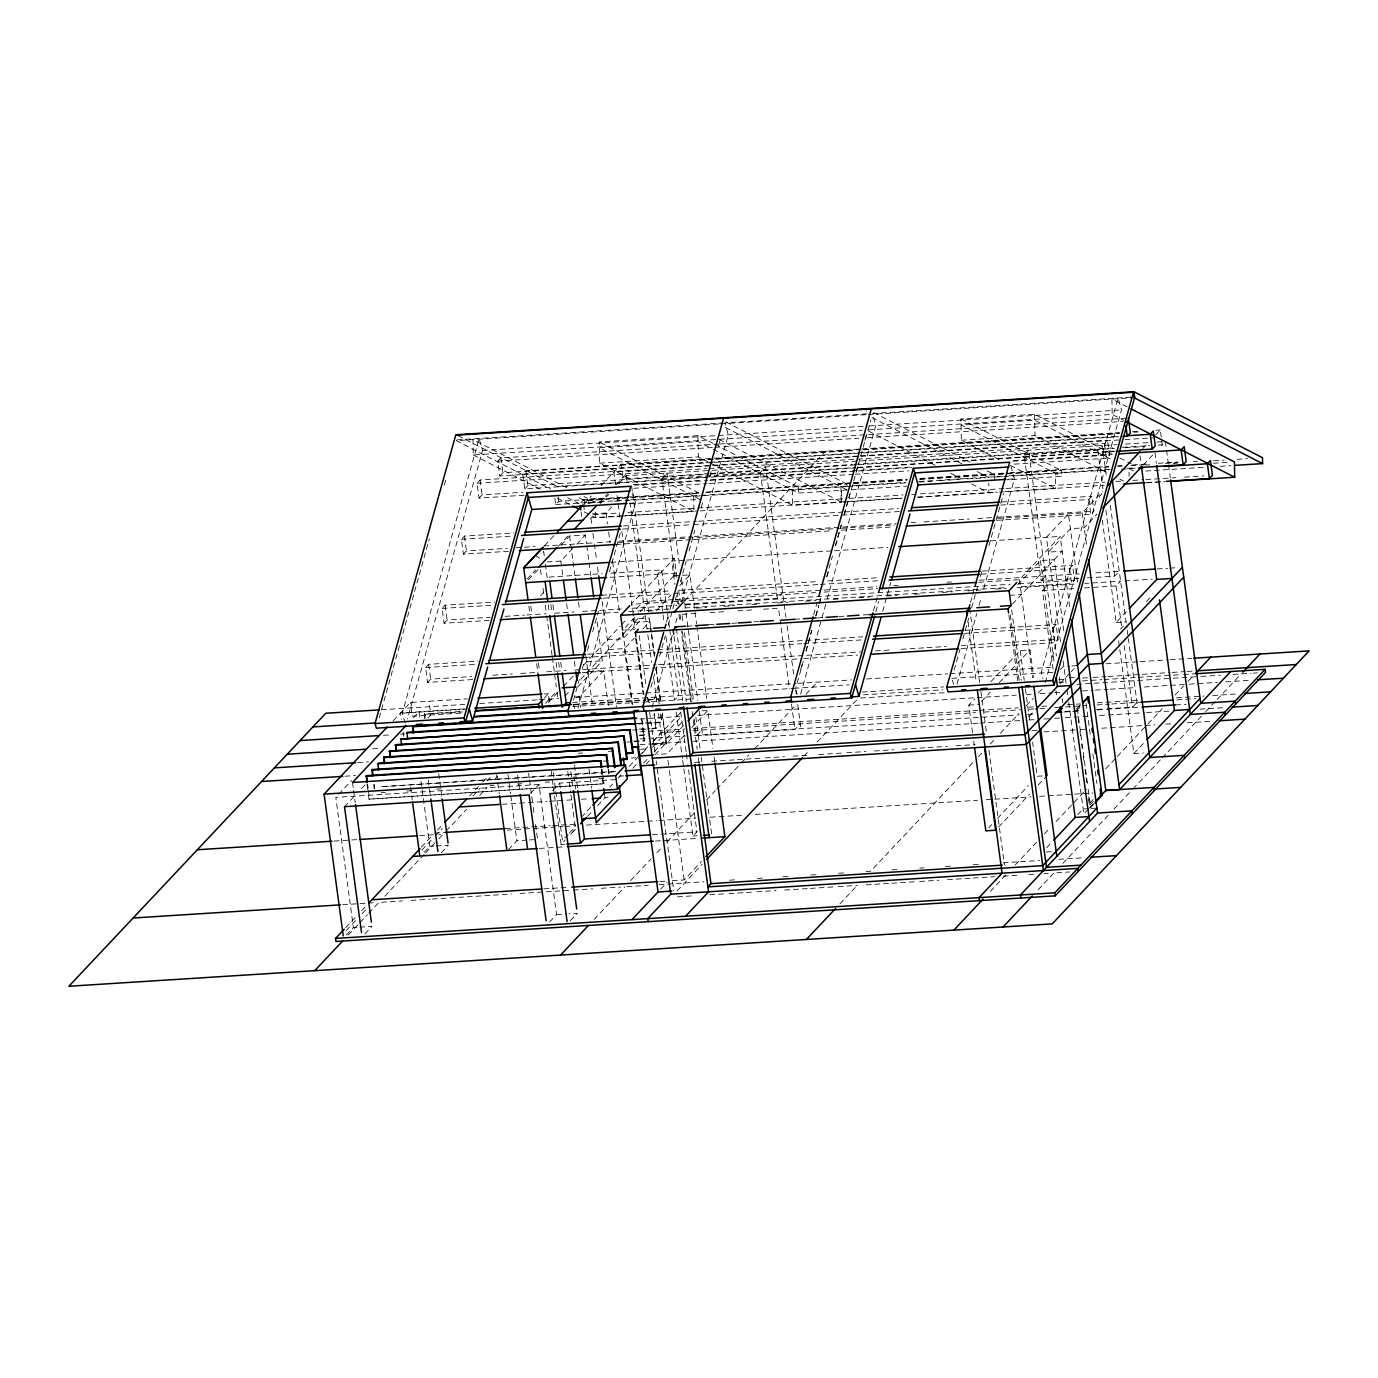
<?xml version="1.0" encoding="UTF-8"?>
<svg xmlns="http://www.w3.org/2000/svg" width="1378" height="1378" viewBox="0 0 1378 1378"><rect width="100%" height="100%" fill="white"/><g stroke="black" fill="none" stroke-linecap="round" stroke-linejoin="round"><path stroke-width="0.75" stroke-dasharray="5 3.75" d="M379.243 717.869L429.368 538.712M444.353 485.159L446.661 476.926M405.132 723.174L402.29 713.167L479.148 438.445L482.576 450.451L407.44 718.971M573.506 700.265L579.311 679.543M582.222 669.174L584.53 660.872M587.441 650.519L589.75 642.217M592.661 631.847L598.448 611.126M609.472 571.732L620.496 532.339M578.088 708.12L635.516 502.884L632.106 490.878M666.521 622.115L669.398 611.815M669.984 609.765L671.706 603.581M647.867 698.112L649.727 703.572M650.916 687.243L656.686 666.59M659.58 656.272L665.367 635.62M668.244 625.285L672.292 610.833M672.877 608.766L677.494 592.23M680.387 581.912L686.175 561.259M689.052 550.924L694.839 530.272M701.195 507.552L703.503 499.284M709.859 476.564L712.168 468.313M718.541 445.594L720.849 437.326M652.018 707.517L672.257 635.224M675.72 622.822L678.028 614.571M681.49 602.169L728.307 434.862L724.897 422.857L870.207 413.641M813.675 614.795L817.137 602.444M800.687 669.639L802.995 661.371M805.889 651.053L811.659 630.383M815.707 615.932L818.601 605.597M819.169 603.547L820.909 597.346M826.697 576.693L832.467 556.023M835.361 545.705L841.131 525.052M844.025 514.717L849.813 494.065M856.169 471.345L858.477 463.077M864.833 440.357L867.141 432.106M803.271 661.354L795.761 688.208L849.106 684.832M806.164 651.036L811.935 630.366M815.983 615.914L818.876 605.579M819.462 603.53L821.185 597.329M826.972 576.676L829.28 568.408M835.636 545.688L841.424 525.035M844.301 514.7L870.896 419.687M800.635 694.03L821.443 619.669M822.011 617.602L826.645 601.084M827.213 599.017L875.771 425.509L873.48 417.517M873.497 610.798L878.113 594.28M875.805 611.849L878.699 601.497M882.712 611.419L890.825 582.394M970.439 602.617L972.162 596.416M972.747 594.349L974.47 588.165M954.196 670.018L959.984 649.279M962.895 638.91L968.7 618.188M971.593 607.819L977.398 587.08M980.292 576.71L982.617 568.425M988.991 545.619L1003.494 493.789M957.021 684.091L976.761 613.589M979.069 605.304L981.394 597.019M983.72 588.716L1014.466 478.838L1011.039 466.832M1045.213 682.575L1121.503 409.921L1118.092 397.915L1041.217 672.636L1042.922 678.631M1080.3 704.881L1076.425 709.102L1080.214 705.949M1076.649 710.893L1079.697 707.603M1090.515 802.375L1093.116 799.567M1089.895 805.096L1093.787 800.876M1090.187 807.198L1094.08 802.978L1089.653 807.646M1093.546 804.563L1090.721 807.629L1088.172 788.75M572.8 832.002L575.367 829.28M524.14 495.236L479.027 498.095L477.012 483.247L480.061 480.009L858.253 456.015M712.564 462.491L499.835 475.978L497.82 461.13L500.869 457.892L717.904 444.129M479.027 498.095L482.076 494.857L522.899 492.256M499.835 475.978L502.867 472.74L713.459 459.391M508.534 551.286L463.404 554.145L461.406 539.315L464.455 536.076L513.873 532.941M855.704 467.934L524.794 488.932L522.779 474.084L525.828 470.845L861.043 449.59M463.404 554.145L466.453 550.907L507.276 548.323M524.794 488.932L527.826 485.693L708.326 474.239M489.224 620.393L444.095 623.252L442.097 608.421L445.146 605.183L494.564 602.048M444.095 623.252L447.144 620.014L490.12 617.292M554.834 498.216L555.696 504.572L558.745 501.334L698.405 492.48M472.74 679.543L427.628 682.403L425.613 667.555L428.661 664.317L478.08 661.182M580.948 502.47L582.98 500.317L703.314 492.687M544.534 545.688L554.559 535.026M584.151 503.573L591.162 496.132M601.101 485.573L621.237 464.179L859.803 449.039M427.628 682.403L430.677 679.165L471.5 676.581M393.143 720.746L410.351 702.47L467.314 698.853M527.085 579.087L535.646 569.975M558.331 546.239L568.356 535.577M599.378 502.608L607.801 493.651M616.311 484.608L629.074 471.052M528.463 579.725L538.161 569.407M560.863 545.292L569.596 536.025L585.34 535.026L586.494 543.552M600.257 503.435L608.766 494.392M618.808 483.712L626.318 475.737L709.946 470.432M338.695 794.279L351.717 780.448M413.262 717.921L419.05 711.771L419.842 717.645M547.083 561.931L560.846 561.053L575.246 545.74M576.693 544.207L585.34 535.026M592.299 513.856L606.062 512.995L611.746 506.966M617.413 500.937L623.08 494.909M424.665 718.541L424.613 713.821L460.855 711.513M540.727 595.589L543.587 592.557M344.5 806.664L354.37 796.174M361.604 788.492L365.945 783.893M427.938 717.99L430.763 714.993L428.902 701.281M675.117 576.831L661.853 478.752L667.124 473.154L679.509 564.842M368.46 794.985L369.028 799.171L604.012 783.755L602.875 775.401M669.432 627.507L661.647 569.941L657.547 574.299L663.886 621.202M676.942 577.365L674.359 558.262L631.003 604.339L669.57 601.893M544.155 698.198L548.375 693.702L550.235 707.414M661.853 478.752L760.346 472.499L765.617 466.901L783.944 602.513M545.499 703.28L556.919 691.153L557.987 699.059M548.237 702.573L557.935 692.273M563.55 686.313L573.644 675.599M583.738 664.885L620.1 626.215M621.53 624.716L627.197 618.688M625.233 627.438L638.824 613.003M640.288 611.453L676.357 573.11L608.731 577.399M345.723 927.618L355.903 916.783M361.725 910.6L367.564 904.399M421.461 847.108L431.745 836.188M437.567 830.004L443.354 823.855M469.571 795.984L478.424 786.58M482.731 781.998L486.985 777.468M564.894 696.131L570.647 689.999M580.741 679.285L639.426 616.913M346.119 930.632L356.316 919.798M362.138 913.614L366.514 908.98M421.875 850.14L433.622 837.652M435.086 836.101L442.304 828.419M472.93 795.881L480.319 788.027M487.399 780.499L490.241 777.485M577.847 686.847L602.341 660.82L596.588 618.171M607.336 639.788L623.08 638.789L644.353 616.173M346.36 935.042L353.405 927.549L357.539 927.291M424.166 852.345L429.798 846.368L433.932 846.092M348.307 934.99L358.521 924.121M359.985 922.571L367.271 914.82M368.736 913.269L378.95 902.418L402.462 900.919M384.789 896.217L424.2 854.326M425.647 852.775L437.326 840.373M438.79 838.823L443.165 834.172L438.893 834.448M446.093 831.072L466.522 809.351M479.647 795.399L486.951 787.63M494.254 779.879L498.629 775.228M656.514 610.42L671.052 594.951M679.785 585.684L689.965 574.85L696.596 623.889M575.246 696.906L579.173 696.665L603.667 670.621L608.559 706.793M608.663 649.589L624.406 648.59L634.328 638.048M642.837 629.005L649.934 621.461L651.363 632.106M364.929 933.853L371.974 926.36L359.589 927.153M441.322 852.672L448.367 845.179L435.999 845.971M684.573 600.946L825.456 451.226M530.513 793.452L538.97 784.478L556.557 914.561L546.687 925.051M552.63 790.645L559.675 783.152L616.793 779.535M508.43 849.726L516.871 840.735L527.223 840.08M647.901 700.162L659.08 698.939L659.649 703.124M685.279 604.15L777.347 598.31L782.618 592.712M369.028 799.171L604.012 783.755M644.232 741.002L641.631 717.473L644.232 741.002L627.179 742.087M651.656 728.859L656.428 728.049L654.447 713.408M638.221 723.967L661.681 722.468L661.061 713.563M581.258 817.361L591.351 806.647M609.851 786.993L612.624 784.048M618.154 778.174L620.91 775.228M629.315 766.306L637.825 757.263M639.237 755.764L647.746 746.721M653.206 740.916L661.044 732.579L684.659 731.098M642.251 753.232L647.419 747.737M652.931 741.881L682.024 710.962M684.435 632.812L693.375 698.904L690.757 701.678L681.249 631.313M568.115 834.345L562.413 840.408L554.628 782.876M569.545 832.829L575.246 826.748L574.385 820.358M554.542 796.071L561.087 844.438L565.238 840.029M570.785 834.138L575.728 828.884M587.441 816.448L592.023 811.573M597.69 805.562L604.994 797.793L610.902 797.414M632.812 768.218L637.067 763.705M652.569 747.238L681.662 716.319M643.578 763.05L648.745 757.538M654.257 751.699L681.903 722.313M646.471 763.808L649.296 760.794M654.981 754.765L666.332 742.708L662.301 712.926M652.035 744.843L666.246 743.948L683.695 725.396M684.539 735.232L667.073 753.8L657.237 754.421M691.808 727.515L707.81 710.497L712.926 748.34M694.15 718.713L696.458 735.731L701.85 729.995M570.216 920.745L577.261 913.252L568.976 913.769M1079.008 578.398L1041.131 580.793L1024.112 454.998L1028.608 450.227L1056.444 656.014M594.142 919.384L624.785 886.812M630.624 880.611L651.053 858.907M656.893 852.689L661.268 848.038M667.107 841.837L696.303 810.815M706.518 799.963L715.268 790.662M716.732 789.112L740.089 764.29M741.536 762.74L748.84 754.989M754.644 748.805L796.036 704.83M806.009 694.219L817.43 682.093M683.832 768.786L692.945 836.067L696.923 831.847L687.829 764.549M696.458 735.731L794.934 729.479L800.342 723.76M660.63 889.206L667.107 882.333M672.326 880.697L684.125 879.956L701.591 861.405M677.029 890.963L702.108 864.316M803.856 756.178L808.283 751.475M817.137 742.07L856.961 699.748M1024.112 454.998L1097.766 450.33L1102.262 445.559L1106.586 477.529M709.084 468.52L1104.467 443.44L1107.516 440.202L1109.514 455.05L1106.465 458.288L1011.917 464.283M1000.755 505.089L1088.861 499.508L1091.893 496.269L1093.908 511.117L1090.859 514.356L996.311 520.35M978.638 582.291L1019.41 579.69L1060.164 536.404L1069.655 606.682M997.758 518.369L1082.23 512.961L1102.331 491.584M1142.793 448.591L1148.58 442.441M1155.866 434.69L1160.293 429.988L1162.309 444.818L1159.346 447.953M1102.038 493.634L1099.144 496.717L1099.713 500.989M1017.636 584.823L1040.424 560.588L1054.187 559.726L1063.988 632.209M1012.365 604.184L1062.162 551.252L1048.4 552.113L1070.413 528.721L1084.228 527.791L1097.146 514.063M1143.344 464.972L1153.489 454.206M1041.131 580.793L1045.626 576.021M1053.102 669.312L1042.457 590.611L1046.953 585.839M981.446 574.195L1069.535 568.614L1072.584 565.376L1074.599 580.224L1071.55 583.462L1017.825 586.856M972.575 732.838L968.82 705.123L974.694 698.887M990.851 681.731L1020.202 650.537L1030.038 649.916L1033.776 677.614M981.601 701.385L990.403 692.032M999.205 682.661L1030.038 649.916M964.962 633.346L1053.068 627.765L1056.116 624.527L1058.115 639.358L1055.066 642.596L960.518 648.59M1087.414 577.864L1114.768 576.125L1119.263 571.353L1094.011 572.955M1084.538 587.941L1116.094 585.943L1120.59 581.171L1084.83 583.428M839.96 903.796L857.478 885.193M972.782 762.654L870.62 871.223L864.195 871.637M978.621 756.453L981.532 753.353M990.3 744.034L994.675 739.383M1000.48 733.217L1019.031 713.511M1026.162 705.915L1033.293 698.336M1041.854 689.241L1037.582 693.789L1052.551 692.841M1060.405 669.519L1063.265 666.487L1069.672 666.091M1102.314 520.178L1116.146 622.511L1126.291 611.746M1028.935 716.663L1033.207 712.133M1060.095 683.574L1069.81 673.239M1071.274 671.672L1074.203 668.554M1120.366 629.246L1123.259 626.18M1146.444 601.549L1150.785 596.932M988.767 827.73L991.695 824.612M997.569 818.377L1028.384 785.615M998.585 827.11L1029.418 794.348M1038.22 784.995L1047.022 775.625L1037.203 776.262L1032.587 742.156M1107.24 708.774L1132.492 707.172L1136.988 702.401M990.386 891.342L1006.44 874.272M1015.19 864.971L1037.083 841.7M1044.386 833.948L1050.225 827.747M1056.065 821.546L1086.708 788.974M1105.69 768.803L1115.904 757.952M1117.369 756.401L1146.548 725.379M1147.977 723.863L1162.24 708.688M1175.09 695.046L1183.65 685.951M1187.939 681.404L1193.641 675.323M1118.626 640.839L1133.87 753.559L1145.445 741.243M1046.66 847.711L1052.361 841.665M1077.803 814.605L1083.125 808.955L1089.016 808.593M1088.189 809.213L1083.797 813.898L1068.174 698.37M1038.099 889.775L1054.153 872.705M1062.903 863.403L1108.153 815.328M1113.992 809.11L1131.493 790.507M1132.957 788.957L1160.689 759.485M1162.154 757.934L1204.286 713.167M1205.698 711.651L1215.689 701.023M1217.119 699.507L1241.389 673.721M587.235 503.022L595.468 502.436L583.979 496.545M457.031 439.858L722.761 422.994M872.619 413.486L1132.716 397.002M718.42 424.028L456.256 440.667L550.666 489.087M720.849 423.873L866.159 414.657L866.09 410.713M868.295 414.52L1132.01 397.794M693.668 496.201L693.944 511.548L599.654 463.18L599.258 441.925L697.94 435.655L713.098 443.423M999.05 459.58L961.327 440.237L960.948 418.981L1034.585 414.296L1112.235 454.12M482.576 450.451L867.227 426.06M869.363 425.923L1121.503 409.921M566.754 487.709L472.964 439.599L473.24 454.947L862.163 430.263M868.571 429.867L1112.184 414.416L1123.656 420.307M720.039 443.992L1128.324 418.102M497.82 461.13L712.702 447.505M714.855 447.368L858.821 438.238M867.417 437.687L1123.122 421.479M599.654 463.18L698.336 456.91L707.758 461.751M961.327 440.237L1034.981 435.569L1106.655 472.327M861.956 448.901L1119.522 432.571M1132.389 431.745L1138.831 431.348M1156.004 430.246L1160.293 429.988M863.179 449.452L1118.902 433.226M1133.939 432.279L1138.228 432.003M715.613 459.253L855.273 450.382M863.868 449.848L1119.573 433.622M522.779 474.084L707.586 462.353M709.722 462.216L855.841 452.949M857.994 452.811L1118.006 436.326M714.717 462.353L1118.678 436.723M860.406 455.877L1107.516 440.202M858.873 456.462L613.865 472.017L615.57 484.729M861.009 456.342L1122.881 439.72M1125.016 439.582L1152.921 437.825M477.012 483.247L706.931 468.658M712.081 470.311L1116.99 444.612M1125.413 444.078L1148.546 442.614M1156.969 442.08L1163.273 441.683M708.998 473.584L623.235 479.01L621.237 464.179M711.134 473.446L852.327 464.489M854.481 464.352L1113.906 447.884M1122.329 447.35L1149.683 445.628M1158.088 445.094L1162.309 444.818M710.48 474.101L856.599 464.834M858.752 464.696L1114.457 448.47M1125.206 447.798L1144.532 446.575M556.729 486.503L855.411 467.555M857.564 467.418L1115.422 451.054M857.857 467.797L1113.562 451.571M633.191 484.694L701.953 480.319M710.548 479.785L850.226 470.914M852.362 470.776L910.393 467.108M1013.536 460.562L1112.373 454.292M634.638 485.177L707.689 480.543M709.842 480.405L911.823 467.59M1012.813 461.182L1109.514 455.05M633.742 488.277L706.793 483.644M708.947 483.506L852.913 474.376M855.066 474.239L908.774 470.828M603.547 498.181L588.337 499.146L588.906 503.383M707 491.929L850.984 482.8M853.12 482.662L906.845 479.251M919.729 478.442L1007.835 472.843M1009.988 472.706L1108.825 466.436M1117.42 465.902L1121.726 465.626M1132.475 464.937L1149.665 463.852M1158.261 463.301L1177.587 462.078M705.467 492.549L907.447 479.733M920.349 478.924L1109.445 466.918M1118.04 466.384L1122.329 466.108M1130.925 465.557L1148.115 464.472M1165.306 463.387L1178.207 462.56M1193.245 461.613L1197.534 461.337M579.036 497.785L584.72 500.696L699.628 493.393L599.258 441.925M714.993 444.405L798.31 487.14L846.884 484.057L847.005 489.982L722.537 425.974M853.309 483.644L906.845 480.25M919.694 479.441L1061.318 470.449L1061.422 476.375L1007.232 479.82M1145.583 465.109L1149.838 464.834M1173.212 463.352L1177.467 463.094M1213.605 460.803L1224.232 460.114M1236.979 459.305L1247.607 458.633M555.696 504.572L628.747 499.938M630.9 499.801L850.071 485.9M852.224 485.762L905.949 482.352M918.833 481.542L1006.939 475.944M1009.092 475.806L1110.082 469.398M1127.273 468.313L1135.868 467.762M588.527 503.004L604.012 501.902M614.691 501.213L623.218 500.679M625.061 500.696L846.385 486.658M847.625 486.451L906.552 482.834M919.453 482.024L932.338 481.198M939.52 480.612L960.277 479.423M967.304 478.855L986.062 477.787M994.916 477.098L1108.549 470.019M1121.434 469.209L1137.436 468.055M1213.329 463.249L1228.074 462.302M629.16 503.28L635.516 502.884M1008.041 479.251L1014.466 478.838M629.505 503.78L699.731 499.318L599.378 447.833L698.043 441.58L711.255 448.35M713.132 449.314L798.413 493.066L906.948 486.176M1145.686 471.035L1205.199 467.263M1220.081 466.315L1230.709 465.643M593.591 514.614L619.377 512.978M627.972 512.444L847.143 498.526M849.296 498.388L903.021 494.995M911.616 494.444L1004.011 488.587M1006.164 488.449L1105.001 482.179M1115.749 481.49L1122.192 481.077M1132.94 480.405L1143.671 479.716M1145.824 479.578L1175.916 477.684M1184.512 477.132L1203.838 475.91M590.542 517.852L697.974 511.031M700.127 510.911L846.247 501.626M848.4 501.489L902.125 498.095M917.162 497.131L996.656 492.084M1005.251 491.55L1104.105 485.28M1147.082 482.541L1164.272 481.456M584.255 511.893L595.744 517.784L619.239 516.285M621.357 516.147L693.944 511.548M709.636 462.715L792.626 505.295L841.493 502.195L841.217 486.847M843.629 502.057L903.468 498.25M918.42 497.303L997.276 492.308M999.36 492.17L1055.634 488.604L1055.359 473.257M1146.151 482.868L1165.116 481.663M623.459 525.983L696.527 521.349M698.663 521.211L842.647 512.082M844.783 511.944L898.508 508.534M1001.651 501.988L1091.893 496.269M461.406 539.315L510.825 536.18M622.563 529.083L691.325 524.725M693.479 524.587L899.765 511.496M515.872 547.772L522.331 547.376M524.467 547.238L535.215 546.549M543.81 546.015L567.443 544.517M569.596 544.379L595.382 542.743M597.535 542.605L610.42 541.778M619.015 541.244L692.083 536.61M694.236 536.473L896.217 523.657M911.254 522.693L915.56 522.434M924.156 521.883L947.788 520.384M949.942 520.247L969.268 519.024M977.863 518.472L995.054 517.387M997.207 517.25L1093.908 511.117M618.464 542.432L839.374 528.411M841.51 528.274L895.028 524.88M615.983 544.465L691.188 539.711M693.341 539.573L833.001 530.702M841.596 530.168L893.168 526.896M610.867 562.293L674.359 558.262M684.608 560.226L671.741 561.035L674.893 584.41M686.744 560.088L832.346 550.856M834.482 550.718L888 547.324M990.73 540.813L1060.164 536.404M549.185 577.072L602.238 573.696M610.73 573.162L661.647 569.941M673.739 575.883L689.965 574.85M601.997 595.227L670.759 590.869M679.354 590.318L819.032 581.464M827.627 580.913L879.198 577.64M982.342 571.095L1072.584 565.376M442.097 608.421L493.668 605.149M603.254 598.19L818.136 584.565M820.272 584.427L878.303 580.741M673.394 599.637L643.319 601.549L632.881 612.659L635.069 628.85M675.53 599.499L876.701 586.735M893.805 585.65L898.077 585.374M947.254 582.257L951.543 581.998M979.345 580.224L1079.284 573.885M1157.141 568.942L1167.666 568.287M1169.767 568.149L1178.19 567.615M671.723 601.755L815.518 592.626M824.096 592.092L877.752 588.682M505.158 616.345L524.501 615.122M526.654 614.984L545.981 613.744M554.576 613.21L573.92 611.987M582.515 611.436L597.552 610.471M599.706 610.351L621.202 608.973M631.934 608.301L677.063 605.442M685.658 604.89L1010.126 584.306M1018.721 583.755L1074.599 580.224M596.657 613.572L618.154 612.211M628.902 611.539L671.878 608.818M684.763 607.991L1004.941 587.683M653.241 610.816L644.663 611.35L630.073 503.47M696.166 608.094L706.862 607.405M724.001 606.32L734.698 605.648M751.82 604.563L760.398 604.012M777.519 602.927L788.216 602.255M805.32 601.17L816.017 600.481M833.122 599.396L841.682 598.862M858.787 597.776L869.466 597.087M886.588 596.002L897.267 595.33M914.372 594.245L922.933 593.711M942.173 592.488L952.87 591.799M967.838 590.852L980.671 590.042M995.639 589.095L1006.319 588.406M1017.016 587.734L1076.407 583.962M1124.81 580.896L1152.163 579.156M1042.457 590.611L1076.115 588.475M682.196 614.364L699.335 613.279M710.032 612.607L727.171 611.505M737.867 610.833L754.989 609.748M763.567 609.197L778.553 608.249L789.473 689.069M1009.626 595.296L1021.425 594.538M634.207 622.46L649.934 621.461M624.613 630.073L634.448 629.436M646.954 628.644L651.226 628.385M686.847 626.215L693.272 625.801M709.067 624.716L715.492 624.303M731.839 623.356L738.264 622.942M754.042 621.857L760.467 621.444M794.727 619.273L801.152 618.86M817.533 617.912L826.111 617.378M838.961 616.569L846.144 616.018M863.265 614.933L868.95 614.657M587.665 654.24L862.714 636.791M965.857 630.246L1056.116 624.527M1116.146 622.511L1125.671 621.909M425.613 667.555L475.031 664.42M584.634 657.478L655.532 652.983M657.685 652.845L801.651 643.715M803.805 643.578L863.972 639.754M586.615 661.819L602.341 660.82M492.979 675.22L512.323 673.98M520.918 673.446L538.109 672.343M546.704 671.809L566.048 670.586M574.643 670.035L581.085 669.622M583.239 669.484L656.29 664.851M658.443 664.713L804.563 655.446M806.716 655.308L860.423 651.897M875.478 650.95L892.651 649.865M901.246 649.314L924.896 647.815M927.032 647.677L946.376 646.454M961.413 645.49L1058.115 639.358M587.941 671.62L603.667 670.621M582.343 672.585L801.514 658.684M803.667 658.546L857.374 655.136M544.121 693.978L548.375 693.702M381.344 709.756L464.713 704.468M479.682 703.503L537.403 699.852M539.539 699.714L558.779 698.491M575.883 697.406L796.053 683.436M798.189 683.299L851.638 679.922M866.607 678.958L947.84 673.808M949.976 673.67L1054.721 667.038M1071.826 665.953L1078.233 665.54M1106.017 663.783L1138.09 661.75M1140.226 661.612L1168.01 659.838M1170.146 659.717L1191.522 658.357M464.197 708.912L400.481 712.943L401.342 719.299M402.29 713.167L467.108 709.05M572.559 702.47L795.485 688.225M951.871 678.303L1055.72 672.171M573.816 704.347L646.282 699.748M648.418 699.611L659.08 698.939M424.097 714.355L462.474 711.926M573.3 704.899L645.782 700.3M460.752 713.098L412.194 716.181L410.351 702.47M572.697 706.552L640.598 702.246M642.716 702.125L693.375 698.904M1069.345 677.666L1075.236 677.287M862.301 692.066L943.534 686.916M1058.976 679.595L1067.519 679.061M1082.488 678.097L1091.031 677.563M1093.185 677.425L1106 676.615M1108.136 676.477L1140.209 674.445M1142.345 674.307L1170.129 672.55M1172.265 672.412L1185.097 671.603M1187.233 671.465L1193.641 671.052M863.455 694.822L942.914 689.775M1058.89 682.42L1067.485 681.869M1082.505 680.921L1101.849 679.698M1103.985 679.561L1136.213 677.511M1138.349 677.373L1181.308 674.652M1183.461 674.514L1194.192 673.842M860.578 698.043L946.238 692.617M1076.89 684.332L1091.893 683.367M1094.029 683.247L1171.145 678.355M1173.281 678.217L1198.981 676.581M1201.134 676.443L1220.408 675.22M1233.138 674.41L1251.362 673.256M1253.377 673.136L1257.425 672.877M701.919 710.876L707.81 710.497M383.446 735.284L392.007 734.75M400.55 734.198L404.822 733.923M639.978 719.006L682.73 716.302M697.681 715.354L1016.206 695.149M1026.886 694.46L1031.175 694.202M1054.687 692.703L1061.094 692.29M1082.471 690.946L1093.167 690.257M1095.303 690.12L1108.119 689.31M1110.255 689.172L1135.92 687.553M1144.463 687.002L1185.08 684.435M1189.352 684.16L1217.153 682.403M1225.697 681.852L1251.345 680.232M636.602 723.553L662.181 721.934M968.82 705.123L978.656 704.502M639.375 729.117L650.037 728.445M652.173 728.307L656.428 728.049M632.468 730.082L649.52 728.996M372.749 748.805L379.157 748.392M639.96 731.839L684.849 728.996M693.392 728.462L977.708 710.428M979.844 710.29L1018.325 707.844M1029.004 707.172L1033.293 706.897M1041.837 706.346L1048.245 705.949M1067.485 704.726L1080.318 703.917M1097.422 702.832L1138.039 700.248M1176.519 697.802L1204.303 696.045M1212.847 695.511L1236.359 694.012M693.255 730.547L975.676 712.633M984.219 712.081L1020.581 709.773M1029.125 709.239L1037.686 708.688M1039.822 708.568L1046.229 708.154M1054.79 707.603L1061.198 707.207M1065.452 706.931L1086.484 705.605M1097.009 704.933L1109.635 704.124M1111.736 704.003L1141.191 702.125M1176.967 699.852L1195.897 698.663M639.84 735.025L646.23 734.612M639.323 735.576L645.731 735.163M1065.16 711.444L1081.988 710.376M1096.716 709.446L1105.139 708.912M640.27 738.884L646.695 738.47M648.849 738.332L685.331 736.024M693.926 735.473L1019.1 714.855M1027.661 714.304L1036.204 713.77M1064.005 711.995L1080.834 710.927M1097.68 709.859L1137.66 707.327L1128.358 638.582M1175.52 704.916L1186.045 704.261M634.087 741.14L644.749 740.468M652.552 743.569L666.332 742.708M357.763 762.585L368.443 761.896M639.943 744.688L684.832 741.829M693.375 741.295L977.691 723.261M979.827 723.123L1020.443 720.539M1028.987 720.005L1035.412 719.592M1043.956 719.058L1052.516 718.506M1054.652 718.369L1063.196 717.835M1065.332 717.697L1088.844 716.198M1099.541 715.526L1144.429 712.684M1146.565 712.547L1170.077 711.048M1200.014 709.153L1225.662 707.517M578.347 753.249L582.636 752.991M608.37 751.354L616.948 750.803M640.529 749.305L646.971 748.909M1031.898 730.65L1037.789 730.271M344.913 776.227L355.61 775.556M631.365 758.055L635.637 757.797M1043.938 731.89L1078.147 729.72M1080.283 729.582L1086.691 729.169M1101.659 728.221L1155.109 724.828M1165.788 724.156L1172.196 723.743M1187.164 722.795L1212.812 721.176M603.271 761.104L611.798 760.57M694.564 762.396L703.124 761.862M711.703 761.311L735.266 759.829M737.402 759.691L763.119 758.055M765.255 757.917L784.547 756.694M793.108 756.16L810.247 755.058M818.825 754.524L844.525 752.888M846.678 752.75L865.952 751.527M874.53 750.993L893.805 749.77M902.383 749.219L925.947 747.72M928.083 747.582L947.358 746.359M955.936 745.825L975.211 744.602M615.69 771.336L380.724 786.752L615.191 771.887M619.29 776.159L623.579 775.9M381.189 792.643L385.444 792.384M406.768 791.024L413.159 790.627M436.602 789.129L440.857 788.871M489.896 785.753L494.151 785.477M517.594 783.996L521.866 783.72M545.309 782.239L549.564 781.963M570.888 780.62L575.143 780.344M598.586 778.863L602.858 778.587M538.97 784.478L335.801 797.362L353.405 927.549M1133.87 753.559L1143.395 752.956M502.109 804.27L547.118 801.428M549.271 801.29L572.852 799.808M581.413 799.274L589.991 798.74M434.673 833.07L445.404 832.398M505.433 828.591L550.459 825.732M552.595 825.594L576.193 824.096M334.148 841.08L357.66 839.598M419.653 835.654L436.757 834.568M507.293 830.107L562.879 826.576M565.014 826.438L575.711 825.766M586.391 825.077L656.927 820.616M659.08 820.478L695.408 818.17M710.376 817.223L742.449 815.19M755.265 814.364L977.588 800.274M986.131 799.722L992.556 799.326M994.692 799.188L1031.037 796.88M1039.58 796.329L1093.03 792.953M529.307 839.96L535.508 839.564M652.362 834.672L658.718 834.258M660.837 834.138L696.923 831.847M1090.997 808.455L1096.888 808.094M561.087 844.438L564.963 844.197M692.945 836.067L697.113 835.809M539.418 848.417L565.204 846.781M655.428 841.062L698.405 838.341M1046.315 852L1052.224 851.638M543.793 888.862L558.831 887.897M560.984 887.776L569.579 887.225M659.804 881.507L666.246 881.093M342.605 904.726L366.117 903.227M368.253 903.09L376.814 902.556M411.023 900.385L430.246 899.162M432.399 899.024L511.479 894.012M520.04 893.461L571.336 890.205M573.472 890.067L592.712 888.862M601.273 888.31L620.513 887.087M626.921 886.691L648.297 885.331M658.994 884.642L703.882 881.799M729.53 880.18L738.074 879.629M757.314 878.406L763.739 878.01M782.98 876.787L791.523 876.236M810.764 875.03L817.171 874.617M838.547 873.256L844.972 872.86M891.997 869.862L900.54 869.329M919.781 868.106L924.052 867.83M945.429 866.486L953.989 865.935M973.23 864.712L981.773 864.178M1003.15 862.817L1039.494 860.509M1058.735 859.286L1084.383 857.667M677.563 896.82L694.701 895.734M709.704 894.787L726.843 893.702M728.979 893.564L754.696 891.928M756.832 891.79L776.124 890.567M784.702 890.033L808.266 888.534M810.402 888.397L836.119 886.76M838.255 886.622L857.547 885.399M866.107 884.865L889.688 883.367M891.824 883.229L917.541 881.593M919.677 881.455L938.969 880.232M947.53 879.698L971.111 878.199M973.247 878.062L994.675 876.701M1003.236 876.167L1020.392 875.082M1028.953 874.53L1035.378 874.117M1043.956 873.583L1048.245 873.308M1056.805 872.756L1069.655 871.947M556.557 914.561L566.909 913.907M692.135 698.99L693.186 699.111M1127.221 406.923L1111.908 399.069L1112.184 414.416M1119.814 458.013L1131.166 463.835M1110.134 458.926L1034.706 420.221L961.052 424.889L1061.422 476.375M1133.543 470.931L1128.995 468.589L1129.133 476.271M1119.849 479.096L1123.621 481.025M960.948 418.981L1061.318 470.449M1010.367 465.385L1055.634 488.604M873.618 412.625L970.043 462.078M987.061 470.811L994.623 474.687L994.727 480.612M871.912 417.603L961.861 463.749M977.174 471.603L988.663 477.494M868.347 430.987L935.352 465.351M950.665 473.205L962.154 479.096M971.714 484.005L988.939 492.842L988.767 483.247M725.879 421.995L846.884 484.057M718.989 439.358L841.493 502.195M458.03 435.706L558.245 487.106M567.667 497.802L579.001 503.625M473.24 454.947L540.245 489.311M557.47 498.147L570.871 505.02M535.37 555.403L541.847 559.83M952.439 680.301L953.576 684.298M796.053 690.223L797.19 694.219M573.506 704.347L574.643 708.344M1165.392 441.546L1168.268 462.87M1168.561 465.006L1170.284 477.787M1154.936 452.656L1156.366 463.318M1139.968 455.756L1141.122 464.283M1104.467 443.44L1106.465 458.288M1110.323 505.261L1126.928 627.955M1127.204 630.091L1128.065 636.464M1097.766 450.33L1102.951 488.708M1105.845 510.032L1114.768 576.125M1116.094 585.943L1121.571 626.353M1124.155 645.49L1132.492 707.172M1088.861 499.508L1090.859 514.356M1082.23 512.961L1086.829 546.98M1077.613 582.033L1068.398 513.891L1046.384 537.282L1060.784 643.802M1069.535 568.614L1071.55 583.462M1086.053 703.469L1086.915 709.791M1087.19 711.892L1090.618 737.127M1092.892 753.973L1096.871 783.427M1077.389 709.015L1087.879 786.649M1076.855 708.602L1077.096 710.411M1078.233 718.834L1078.802 723.037M1079.939 731.442L1080.507 735.663M1081.644 744.068L1082.212 748.288M1083.349 756.694L1083.918 760.897M1085.072 769.32L1085.916 775.642M1086.208 777.743L1087.345 786.149M1088.758 796.673L1089.326 800.876M1088.603 799.257L1089.447 805.579M1063.093 660.854L1066.193 683.798M1067.02 689.861L1067.881 696.234M1053.068 627.765L1055.066 642.596M1059.32 677.287L1060.182 683.677M1062.197 698.56L1062.765 702.814M1040.424 560.588L1054.256 662.939M1055.961 690.585L1056.547 694.822M1019.41 579.69L1032.673 677.7M1020.202 650.537L1024.233 680.37M1025.387 688.897L1029.71 720.849M1011.641 609.817L1021.15 680.181M1010.246 614.605L1019.186 680.698M1008.885 615.191L1017.825 681.283M988.939 750.166L1004.459 865.022M969.647 608.266L979.741 682.902M980.895 691.429L986.648 734.078M968.131 622.064L976.21 681.765M973.729 741.347L974.298 745.619M784.237 604.649L785.96 617.413M787.114 625.922L794.004 676.96M795.726 689.723L796.312 693.978M797.741 704.606L800.997 728.686M760.346 472.499L777.347 598.31M791.489 703.969L794.934 729.479M696.889 626.025L706.69 698.525M714.062 756.763L714.631 760.966M681.524 579.759L684.125 598.948L678.854 604.546L677.132 591.765M684.659 602.875L685.452 608.766M686.02 613.021L697.819 700.231M699.249 710.859L702.504 734.922M678.665 590.163L680.112 600.825M682.127 615.742L683.281 624.286M695.838 717.128L700.093 748.667M701.23 757.073L709.481 818.067M709.756 820.168L711.754 834.879M680.06 614.502L681.214 623.011M682.351 631.52L691.842 701.695M676.925 599.344L677.494 603.598M678.941 614.261L680.095 622.787M692.083 711.496L692.927 717.8M693.22 719.902L697.199 749.339M698.336 757.762L699.197 764.067M676.426 629.023L686.227 701.523M674.049 636.429L682.696 700.386M669.725 629.625L678.665 695.735L674.548 700.093L665.901 636.136M680.715 711.995L686.123 751.94M686.399 754.042L687.536 762.447M676.167 712.013L682.42 758.279M682.696 760.38L683.557 766.685M631.589 485.866L648.607 611.66M651.656 634.224L654.533 655.497M656.255 668.261L660.854 702.298M654.412 656.531L649.227 618.154L633.002 619.187L634.156 627.713M656.152 669.329L660.768 703.435M662.198 714.097L666.246 743.948M667.934 760.105L669.071 768.511M669.346 770.612L684.125 879.956M658.563 699.49L659.132 703.676M660.544 714.114L661.681 722.468M626.318 475.737L627.472 484.281M645.231 615.604L647.522 632.623M647.815 634.758L651.553 662.405M653.861 679.423L657.013 702.814M658.46 713.442L661.716 737.523M653.947 713.959L655.911 728.583M639.237 635.585L645.869 684.625M647.608 697.423L648.47 703.813M649.624 712.357L655.394 754.989M656.186 760.88L656.72 764.807M657.289 769.01L673.773 890.963M617.017 495.391L620.186 518.834M621.926 531.632L632.588 610.523M636.498 639.478L643.974 694.788M636.205 638.824L643.698 694.271M635.602 638.376L643.095 693.806M622.925 632.33L632.726 704.813M606.062 512.995L607.509 523.64M608.663 532.184L610.109 542.846M612.693 562.035L619.325 611.074M622.219 632.381L623.08 638.789M624.406 648.59L631.882 703.9M590.904 518.249L591.782 524.639M592.936 533.183L594.09 541.709M594.366 543.828L596.381 558.762M597.535 567.288L598.414 573.679M602.152 601.411L616.431 707.017M583.566 504.555L584.703 513.047M586.787 545.671L588.802 560.605M589.078 562.741L590.817 575.522M581.085 512.03L581.654 516.285M608.628 769.286L609.197 773.454M608.129 769.82L608.68 774.005M602.031 769.131L602.599 773.299M601.514 769.665L603.495 784.306M569.596 536.025L575.074 576.521M578.536 602.117L579.69 610.643M585.753 655.411L592.54 705.657M601.17 769.458L603.461 786.476M604.339 792.867L604.994 797.793M558.159 497.096L558.745 501.334M560.846 561.053L562.861 575.97M566.616 603.702L567.753 612.228M574.385 661.268L575.539 669.794M579.173 696.665L580.62 707.293M588.957 768.976L591.541 788.113M552.94 604.787L554.077 613.313M560.708 662.353L561.862 670.879M574.505 765.376L577.623 788.509M545.378 564.188L547.393 579.104M550.856 604.701L552.01 613.227M558.641 662.267L559.795 670.793M574.058 776.348L575.78 789.112M548.237 604.89L549.391 613.417M556.023 662.456L557.177 670.983M570.802 771.714L573.076 788.543M540.486 569.614L541.606 577.95M543.018 588.372L544.155 596.743M545.292 605.131L546.429 613.537M546.704 615.621L552.096 655.497M552.389 657.582L554.369 672.275M554.645 674.376L556.35 686.95M567.77 771.353L568.907 779.879M569.2 782.015L570.647 792.66M570.94 794.796L574.092 818.239M525.828 470.845L527.826 485.693M559.675 783.152L560.829 791.695M530.737 606.199L531.874 614.588M538.402 662.852L539.539 671.241M553.198 772.214L554.335 780.74M528.859 606.113L530.013 614.64M536.645 663.696L538.075 674.342M551.131 770.836L554.249 793.969M500.869 457.892L502.867 472.74M528.635 773.316L529.221 777.588M529.514 779.707L531.529 794.641M531.822 796.777L532.976 805.303M533.252 807.439L534.406 815.965M535.56 824.492L536.421 830.9M536.714 833.035L537.575 839.426M480.061 480.009L482.076 494.857M517.628 775.263L519.937 792.333M507.948 774.625L510.532 793.814M510.825 795.95L516.871 840.735M464.455 536.076L466.453 550.907M496.631 774.453L499.232 793.642M445.146 605.183L447.144 620.014M428.661 664.317L430.677 679.165M438.721 773.781L441.838 796.88M424.613 713.821L425.182 717.99M428.282 780.069L430.556 796.88M420.996 781.274L429.798 846.368M403.065 731.994L403.633 736.231M410.506 787.01L412.211 799.705M374.179 784.151L374.73 788.337M373.662 784.702L374.23 788.871M367.564 783.996L368.133 788.182M368.408 790.266L369.545 798.62M367.048 784.547L368.184 792.901M352.51 782.48L353.302 788.354M353.578 790.3L355.214 802.478M1034.585 414.296L1034.981 435.569M840.924 486.865L841.217 502.212M798.31 487.14L798.413 493.066M792.35 489.948L792.626 505.295M697.94 435.655L698.336 456.91M595.64 512.03L595.744 517.784M584.72 500.696L584.823 506.604M544.241 555.696L543.673 551.441L544.241 555.696"/><path stroke-width="1.5" d="M629.987 491.016L528.36 497.458L465.385 722.52L376.349 728.17L375.04 723.536L455.705 435.224L1133.491 392.23L1134.8 396.864L1054.136 685.176L948.064 691.911L946.738 687.277L969.854 604.684M465.385 722.52L464.059 717.886L527.033 492.824L630.779 486.245L567.805 711.306L569.131 715.94L851.69 698.026L874.651 616M460.063 721.727L472.602 720.918L487.691 667.021M488.846 662.87L503.935 608.973M505.674 602.754L523.657 538.488M524.811 534.337L531.77 509.464L527.033 492.824M663.645 632.416L642.906 706.552L644.215 711.186M664.799 628.299L665.953 624.165M671.706 603.581L723.571 418.24M813.106 616.862L790.627 697.182L791.954 701.815M818.876 596.261L871.309 408.87M851.69 698.026L850.381 693.392L872.911 612.865M878.682 592.213L913.356 468.313L1009.712 462.198L975.056 586.098M882.196 589.043L914.665 472.947L1008.903 466.97M850.347 696.958L858.925 696.424L880.973 617.637M891.411 580.327L909.962 513.977M911.134 509.826L918.092 484.953L913.356 468.313M1054.136 685.176L1052.809 680.543L1133.491 392.23M1083.332 701.574L1088.706 696.751L1102.038 795.364L1094.959 803.029M1083.039 702.883L1088.706 696.751M1087.965 698.629L1087.225 697.354M557.435 531.977L582.756 505.054M343.26 935.92L324.088 794.141L387.27 726.998M538.936 566.858L556.936 547.721M574.092 529.496L596.605 505.571M406.028 725.603L352.51 782.48L625.509 765.152L627.369 778.863L617.499 789.353L549.805 793.642L567.116 921.606M366.772 782.463L366.445 775.642L600.911 760.777L601.755 767.029M372.525 776.348L372.198 769.527L606.664 754.644L608.353 767.184M378.468 770.044L378.123 763.223L612.59 748.34L615.139 767.15M384.238 763.894L383.911 757.073L618.377 742.208L621.478 765.186L614.571 766.134M389.991 757.779L389.664 750.958L624.131 736.093L627.231 759.071L620.324 760.019M395.934 751.475L395.589 744.654L630.056 729.789L633.157 752.767L626.249 753.714M400.826 739.09L635.809 723.674L400.826 739.09L401.687 745.36M407.509 739.159L407.182 732.355L635.241 717.886M413.262 733.044L412.935 726.24M622.649 630.194L620.634 615.346L629.712 605.717M474.807 708.223L538.522 704.192L542.743 699.697M1196.345 673.704L1265.125 669.329L1265.521 672.361L1055.238 895.838L335.939 941.467L335.526 938.435L344.259 929.151M369.011 902.848L419.997 848.676M444.801 822.321L466.625 799.119M563.447 705.777L566.186 702.866L570.44 702.591M314.735 970.663L342.467 941.191M635.913 636.688L635.327 632.433L638.376 629.195M674.221 611.953L683.281 602.324M676.133 626.887L673.187 630.022L673.756 634.293M365.928 776.193L600.911 760.777M371.681 770.078L606.664 754.644M377.606 763.774L612.59 748.34M383.394 757.624L618.377 742.208M389.147 751.51L624.131 736.093M395.073 745.205L630.056 729.789M324.088 794.141L615.656 775.642L625.509 765.152M592.798 805.114L604.339 792.867L620.066 791.868L595.572 817.895L581.774 818.773M580.482 823.82L586.253 817.705M688.07 720.763L701.161 706.845M566.892 844.077L580.465 843.215L584.444 838.978L650.227 834.81M690.189 755.833L693.151 752.681L984.512 734.198M560.57 955.057L588.303 925.603M632.002 919.626L658.029 891.962L671.809 891.084M1078.233 871.396L1077.82 868.381L670.724 894.201L647.729 918.644L648.142 921.658M705.949 856.754L724.88 836.653L714.924 763.067M706.535 859.614L802.392 757.745M1122.984 436.447L1127.273 436.171L1130.322 432.933L1128.324 418.102M969.647 608.266L966.684 611.419L967.27 615.673M1002.323 865.16L710.945 883.642L707.913 886.881L1042.75 865.625L1096.888 808.094M685.589 916.232L708.568 891.807L683.557 706.793M1126.601 435.775L1150.234 434.277L1153.283 431.038L1155.281 445.886L1152.232 449.125L1117.851 451.295M620.634 615.346L1009.058 590.714L1016.826 582.446M1108.067 485.487L1139.882 451.674M635.327 632.433L1008.007 608.783L1011.056 605.545L1009.058 590.714M1102.9 507.965L1141.897 466.505M1118.815 453.879L1181.135 449.934L1184.184 446.696L1186.182 461.527L1183.134 464.765L1140.174 467.504M1164.41 466.487L1207.386 463.749L1210.435 460.51L1212.433 475.358L1209.402 478.597L1166.425 481.318M806.406 939.469L835.585 908.446M1129.185 608.663L1156.693 579.432L1171.937 578.45M1036.067 709.102L1057.426 686.399L1071.206 685.521M1077.148 665.436L1087.414 654.533L1101.246 653.585L1182.393 567.34M1078.474 675.254L1088.741 664.334L1102.572 663.404L1183.719 577.158M1079.163 677.046L1025.025 734.595L652.345 758.227M1080.49 686.864L1026.352 744.396L653.672 768.046M1058.838 711.84L1062.214 708.258M953.903 930.116L983.082 899.093M1195.07 673.808L1210.762 657.134M1146.892 739.71L1174.418 710.462L1189.662 709.498M1053.774 840.149L1075.15 817.43L1088.913 816.568M1095.527 801.41L1105.862 790.438L1154.041 787.389L1154.385 790.472M1118.953 784.633L1200.117 698.388M1132.389 813.864L1131.975 810.832L1097.56 813.02L1020.426 894.994L1020.822 898.025M1079.06 592.695L1105.793 790.507L1119.625 789.577L1230.709 671.517M1003.063 926.998L1032.26 895.976M1242.801 672.206L1259.94 654.016M335.526 938.435L1054.842 892.806L1265.125 669.329M1102.038 795.364L1100.557 795.95L1100.264 793.849M456.135 434.742L1133.922 391.748L1262.489 457.703L1262.592 463.611L1234.964 465.368M1138.624 468.124L1142.93 467.848M531.77 509.464L627.059 503.418M918.092 484.953L1005.888 479.389M1123.449 484.057L1144.929 482.679M1171.438 481.266L1234.688 477.253L1234.412 461.906L1131.045 408.887M567.46 521.315L582.687 520.35M524.622 532.252L621.306 526.12M911.392 507.724L999.498 502.126M521.573 535.491L620.41 529.221M908.36 510.962L998.602 505.226M519.282 550.614L615.983 544.465M906.069 526.069L994.158 520.488M608.749 562.431L523.709 567.822L527.998 599.723M898.697 546.653L988.594 540.934M525.69 582.67L606.613 577.537M505.295 601.359L601.997 595.227M889.93 576.969L980.189 571.233M502.264 604.597L601.101 598.328M889.034 580.069L979.293 574.333M1123.483 571.078L1155.04 569.08M879.905 588.544L976.485 582.429M499.973 619.721L596.657 613.572M653.379 628.247L664.075 627.558M674.789 626.887L685.503 626.198M695.425 625.664L708.275 624.854M716.836 624.303L729.703 623.493M738.264 622.942L751.113 622.133M760.467 621.444L773.316 620.634M781.119 620.238L794.727 619.273M803.305 618.739L816.155 617.912M826.111 617.378L837.566 616.552M847.522 616.018L858.994 615.191M868.95 614.657L970.37 608.129M976.795 607.732L989.645 606.906M1000.359 606.234L1011.056 605.545M488.828 660.51L585.529 654.378M873.463 636.102L963.704 630.383M485.779 663.748L584.634 657.478M872.567 639.203L962.809 633.484M483.489 678.854L580.19 672.722M870.276 654.326L958.382 648.728M562.121 687.846L575.883 686.967M477.977 698.181L541.985 694.116M379.208 709.877L325.759 713.27L68.9 986.252L1052.241 923.88L1309.1 650.898L1193.658 658.219M475.772 710.566L571.681 704.485M475.255 711.117L569.045 705.174M474.273 716.422L568.063 710.462M312.927 726.929L374.919 722.985M1197.93 670.776L1296.25 664.54M473.774 716.956L567.547 711.014M375.04 723.536L464.059 717.886M567.805 711.306L850.381 693.392M946.738 687.277L1052.809 680.543M416.156 724.501L422.426 724.105M439.151 723.054L443.337 722.778M591.369 713.391L595.658 713.115M612.831 712.03L617.12 711.754M634.276 710.669L638.565 710.393M655.721 709.308L659.993 709.033M679.233 707.81L683.505 707.551M698.457 706.604L704.864 706.191M721.969 705.105L726.24 704.83M743.345 703.745L747.617 703.486M764.704 702.401L768.976 702.125M786.08 701.04L790.352 700.765M807.474 699.679L813.898 699.266M831.055 698.181L835.344 697.923M961.672 689.896L965.926 689.637M980.826 688.69L987.199 688.277M1004.217 687.209L1008.472 686.933M1025.49 685.848L1029.745 685.589M417.189 725.965L434.242 724.88M438.514 724.621L455.55 723.536M461.957 723.123L585.581 715.285M591.972 714.872L606.888 713.925M613.296 713.528L628.213 712.581M412.418 726.774L634.087 712.719M406.665 732.907L636.86 718.3M300.077 740.572L379.174 735.559M1257.77 679.819L1283.418 678.2M287.244 754.214L366.324 749.201M1244.92 693.461L1270.568 691.842M1141.191 702.125L1172.764 700.127M1055.462 712.547L1061.87 712.133M1141.862 707.052L1175.52 704.916M274.394 767.873L355.627 762.723M1232.07 707.121L1257.735 705.484M632.519 747.065L638.927 746.652L632.02 747.599M626.766 753.18L633.157 752.767M639.65 755.988L653.413 755.11M261.544 781.515L342.777 776.365M1219.237 720.763L1244.885 719.144M620.841 759.485L627.231 759.071M640.977 765.806L654.739 764.928M625.061 770.836L640.787 769.837M625.733 775.762L641.459 774.763L637.635 746.428M459.253 806.957L499.973 804.39M592.144 798.603L600.705 798.051M445.404 832.398L505.433 828.591M197.33 849.761L332.012 841.217M359.796 839.46L417.517 835.791M1155.022 789.008L1180.67 787.389M703.383 835.412L709.67 835.016M412.659 856.461L537.265 848.555M567.34 846.66L653.275 841.2M702.694 838.065L724.88 836.653M371.922 899.765L541.64 888.999M571.715 887.087L657.65 881.627M133.115 918.006L340.469 904.864M1090.79 857.254L1116.456 855.635M1080.869 865.143L1046.453 867.33L1022.011 686.571M1262.592 463.611L1134.025 397.674L1133.922 391.748M1125.585 421.289L1234.688 477.253M572.783 506.002L578.519 508.947M855.497 684.418L858.925 696.424M469.192 708.929L472.602 720.918M1207.386 463.749L1209.402 478.597M1235.601 704.158L1235.188 701.144L1200.772 703.314L1170.577 479.923M1225.145 715.268L1224.732 712.254L1190.316 714.441L1156.659 465.454M1181.135 449.934L1183.134 464.765M1150.234 434.277L1152.232 449.125M1184.598 758.365L1184.184 755.333L1149.769 757.521L1112.373 480.905M1141.415 466.419L1156.693 579.432M1159.466 599.878L1174.418 710.462M1125.843 425.578L1127.273 436.171M1088.551 559.778L1119.625 789.577M1087.707 696.82L1088.534 702.832M1091.944 728.084L1092.513 732.286M1093.357 738.608L1093.943 742.811M1094.787 749.132L1095.355 753.335M1097.629 770.164L1098.197 774.367M1100.195 789.094L1100.764 793.315M1071.395 619.48L1097.56 813.02M1065.435 642.871L1089.585 821.495M1056.271 677.855L1057.426 686.399M1060.199 706.845L1075.15 817.43M1040.7 728.755L1047.022 775.625M1033.827 686.227L1056.823 856.306M1054.842 892.806L1055.238 895.838M1008.007 608.783L1008.593 613.055M1018.686 687.674L1043.404 870.569M977.364 690.309L1002.082 873.187L979.086 897.612L979.5 900.644M984.426 747.117L995.657 830.228L985.821 830.848L974.59 747.754M699.197 764.067L709.136 837.652M694.856 764.532L710.945 883.642M687.088 707.913L693.151 752.681M646.006 711.324L670.724 894.201M633.604 711.22L658.029 891.962M629.539 730.323L632.657 753.318M623.614 736.644L626.714 759.622M598.689 575.815L601.29 595.003M623.338 758.072L624.2 764.446M617.861 742.759L620.961 765.737M591.11 577.658L593.694 596.846M619.204 785.477L620.737 796.794L596.243 822.821L591.834 790.249M580.224 505.674L580.793 509.912M612.073 748.891L614.622 767.701M615.656 775.642L617.499 789.353M606.148 755.196L607.836 767.735M600.395 761.311L601.239 767.58M575.367 578.657L577.968 597.845M580.276 614.915L585.168 651.157M603.753 788.612L604.339 792.867M563.43 580.241L566.031 599.43M568.046 614.347L573.524 654.86M575.832 671.93L576.986 680.456M549.753 581.327L552.061 598.396M554.369 615.449L559.847 655.962M562.155 673.015L566.186 702.866M577.916 790.61L584.444 838.978M545.068 581.43L547.669 600.619M549.684 615.553L555.162 656.066M557.47 673.119L562.086 707.241M573.351 790.645L580.465 843.215M560.829 791.695L576.693 908.98M530.306 616.776L535.784 657.289M538.075 674.342L542.691 708.464M538.522 704.192L539.039 708.103M546.119 920.78L529.1 794.951L344.5 806.664L361.536 932.648M520.212 794.469L527.429 847.78M499.508 795.778L506.725 849.089M442.114 798.982L448.074 843.078M430.832 798.964L437.928 851.466M413.211 728.325L413.779 732.51M412.504 801.824L419.653 854.722M395.589 744.654L396.158 748.84M389.664 750.958L390.508 757.228M383.911 757.073L384.755 763.343M372.198 769.527L372.766 773.713M366.445 775.642L367.289 781.912M355.507 804.58L371.405 922.175M535.37 555.403L523.674 567.822L543.104 547.204L535.37 555.403"/></g></svg>
